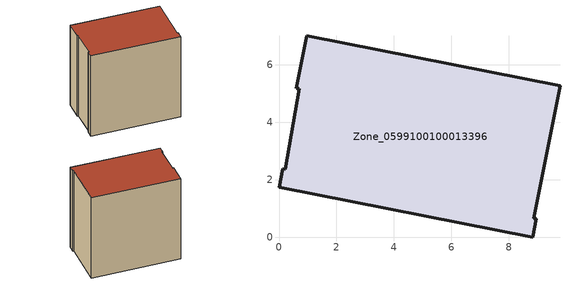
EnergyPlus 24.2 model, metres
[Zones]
Zone_0599100100013396
 floor ground (C_G): 8.96,0.64 8.83,0 0,1.74 0.12,2.37 0.22,2.35 0.7,5.15 0.61,5.17 0.97,7 9.78,5.26 8.86,0.66 z0
 wall outside (C_F): 9.78,5.26 0.97,7 0.61,5.17 0.7,5.15 0.22,2.35 0.12,2.37 0,1.74 8.83,0 8.96,0.64 8.86,0.66 9.78,5.26 z0:9.25
 roof outside (C_R): 8.86,0.66 9.78,5.26 0.97,7 0.61,5.17 0.7,5.15 0.22,2.35 0.12,2.37 0,1.74 8.83,0 8.96,0.64 z9.25
[BUILDING]
Pand.0599100100013396: North Axis=0; Terrain=City; Loads Convergence Tolerance Value=0.04; Temperature Convergence Tolerance Value=0.4; Solar Distribution=FullExterior; Maximum Number of Warmup Days=25; Minimum Number of Warmup Days=1
[Site:Location]
Rotterdam.The.Hague.AP_ZH_NLD Design_Conditions: Latitude=51.96; Longitude=4.45; Time Zone=1; Elevation=-4.5
[SITE:GROUNDTEMPERATURE:BUILDINGSURFACE]
18, 18, 18, 18, 18, 18, 18, 18, 18, 18, 18, 18
[MATERIAL] Thermal Absorptance=0.9; Solar Absorptance=0.7; Visible Absorptance=0.7
Name | Roughness | Thickness | Conductivity | Density | Specific Heat
G.TC.2015-2018 | MediumSmooth | 0.15 | 0.0428571 | 540 | 1210
F.TC.2015-2018 | Rough | 0.3 | 0.0666667 | 1920 | 840
R.TC.2015-2018 | MediumRough | 0.2 | 0.0333333 | 1500 | 1000
[CONSTRUCTION]
C_G: G.TC.2015-2018
C_F: F.TC.2015-2018
C_R: R.TC.2015-2018
[ZONE]
Zone_0599100100013396: Type=1; Multiplier=1; Ceiling Height=Autocalculate; Volume=Autocalculate; Floor Area=autocalculate; Part of Total Floor Area=Yes
[ZONEINFILTRATION:DESIGNFLOWRATE]
Infil_Zone_0599100100013396: Zone or ZoneList or Space or SpaceList=Zone_0599100100013396; Schedule=AlwaysOn; Design Flow Rate Calculation Method=Flow/Area; Flow Rate per Floor Area=0.0015; Constant Term Coefficient=1; Temperature Term Coefficient=0; Velocity Term Coefficient=0; Velocity Squared Term Coefficient=0
[HVACTEMPLATE:ZONE:IDEALLOADSAIRSYSTEM]
Zone_0599100100013396: Maximum Heating Supply Air Temperature=50; Minimum Cooling Supply Air Temperature=13; Maximum Heating Supply Air Humidity Ratio=0.0156; Minimum Cooling Supply Air Humidity Ratio=0.0077; Heating Limit=NoLimit; Cooling Limit=NoLimit; Dehumidification Control Type=ConstantSensibleHeatRatio; Cooling Sensible Heat Ratio=0.7; Dehumidification Setpoint=60; Humidification Control Type=None; Humidification Setpoint=30; Outdoor Air Method=None; Outdoor Air Flow Rate per Person=0.00944; Outdoor Air Flow Rate per Zone Floor Area=0; Outdoor Air Flow Rate per Zone=0; Demand Controlled Ventilation Type=None; Outdoor Air Economizer Type=NoEconomizer; Heat Recovery Type=None; Sensible Heat Recovery Effectiveness=0.7; Latent Heat Recovery Effectiveness=0.65
[ZONECONTROL:THERMOSTAT]
ThermostatControl_Zone_0599100100013396: Zone or ZoneList=Zone_0599100100013396; Control Type Schedule=DualSetpointControlType; Control 1=Thermostat_Zone_0599100100013396; Temperature Difference Between Cutout And Setpoint=0
[THERMOSTATSETPOINT:DUALSETPOINT]
Thermostat_Zone_0599100100013396: Heating Setpoint Temperature Schedule=HeatingSetpoint_Zone_0599100100013396; Cooling Setpoint Temperature Schedule=CoolingSetpoint_Zone_0599100100013396
[SCHEDULE:COMPACT]
HeatingSetpoint_Zone_0599100100013396: Through: 12/31, For: AllDays, Until: 24:00, 21
CoolingSetpoint_Zone_0599100100013396: Through: 12/31, For: AllDays, Until: 24:00, 24
DualSetpointControlType: Through: 12/31, For: AllDays, Until: 24:00, 4
AlwaysOn: Through: 12/31, For: AllDays, Until: 24:00, 1
